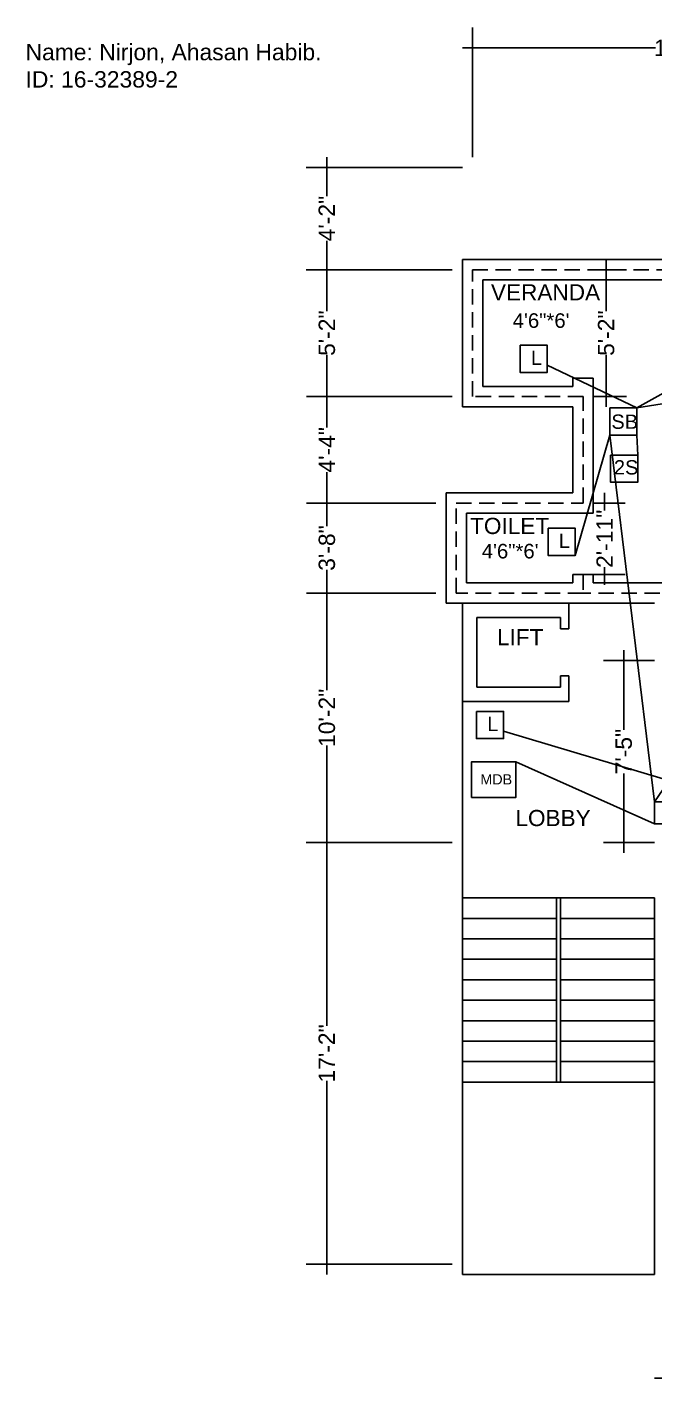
# Model space of a CAD drawing. Header units: inches. Extents: x 33954 to 37592, y 12806 to 13749.
# Drawn here: x 36854 to 37161, y 13079 to 13749 of the extents above; entities that cross this region are included whole.
import ezdxf

# ---------------------------------------------------------------- set-up
doc = ezdxf.new("R2010")
doc.units = ezdxf.units.IN
doc.header["$MEASUREMENT"] = 0
doc.linetypes.add('DASHED', pattern=[0.75, 0.5, -0.25])
doc.styles.get("Standard").update_dxf_attribs({"font": 'arial.ttf'})
doc.dimstyles.get("Standard").update_dxf_attribs({"dimtxt": 8, "dimasz": 0.18, "dimexe": 10, "dimexo": 5, "dimgap": 0.09, "dimtad": 0, "dimtoh": 1, "dimdec": 0, "dimzin": 0, "dimdsep": 46, "dimlunit": 4, "dimtxsty": 'Standard', "dimblk": 'ARCHTICK', "dimcen": 0.09, "dimdle": 5, "dimadec": 0, "dimazin": 0, "dimtfac": 1, "dimtdec": 0, "dimtix": 1, "dimtofl": 0, "dimtmove": 0, "dimatfit": 0, "dimldrblk": 'ARCHTICK', "dimfxl": 1, "dimtolj": 1, "dimtzin": 0, "dimarcsym": 0})

# ---------------------------------------------------------------- blocks, each defined once
blk = doc.blocks.new('_ArchTick')
at = {"color": 0, "linetype": 'ByBlock', "const_width": 0.15}
blk.add_lwpolyline([(-0.5, -0.5), (0.5, 0.5)], dxfattribs=at)
blk = doc.blocks.new('*D5')
at = {"color": 0, "lineweight": -2, "transparency": 16777216}
for p, q in [((37053.72, 13516.78), (36990.49, 13516.78)), ((37000.49, 13521.78), (37000.49, 13505.5)), ((37000.49, 13467.78), (37000.49, 13484.06)), ((37053.72, 13472.78), (36990.49, 13472.78))]:
    blk.add_line(p, q, dxfattribs=at)
at = {"layer": 'Defpoints', "color": 0, "transparency": 16777216}
for p in [(37058.72, 13516.78), (37000.49, 13472.78), (37058.72, 13472.78)]:
    blk.add_point(p, dxfattribs=at)
at = {"color": 0, "lineweight": -2, "transparency": 16777216, "xscale": 0.18, "yscale": 0.18, "zscale": 0.18}
for p, rotation in [((37000.49, 13516.78), 90), ((37000.49, 13472.78), 270)]:
    blk.add_blockref('_ArchTick', p, dxfattribs=dict(at, rotation=rotation))
at = {"color": 0, "transparency": 16777216, "insert": (37000.49, 13494.78), "char_height": 8, "attachment_point": 5, "rotation": 90}
blk.add_mtext('\\A1;3\'-8"', dxfattribs=at)
blk = doc.blocks.new('*D6')
at = {"color": 0, "lineweight": -2, "transparency": 16777216}
for p, q in [((37000.49, 13573.78), (37000.49, 13553.67)), ((37061.72, 13568.78), (36990.49, 13568.78)), ((37000.49, 13511.78), (37000.49, 13531.9)), ((37053.72, 13516.78), (36990.49, 13516.78))]:
    blk.add_line(p, q, dxfattribs=at)
at = {"layer": 'Defpoints', "color": 0, "transparency": 16777216}
for p in [(37066.72, 13568.78), (37000.49, 13516.78), (37058.72, 13516.78)]:
    blk.add_point(p, dxfattribs=at)
at = {"color": 0, "lineweight": -2, "transparency": 16777216, "xscale": 0.18, "yscale": 0.18, "zscale": 0.18}
for p, rotation in [((37000.49, 13568.78), 90), ((37000.49, 13516.78), 270)]:
    blk.add_blockref('_ArchTick', p, dxfattribs=dict(at, rotation=rotation))
at = {"color": 0, "transparency": 16777216, "insert": (37000.49, 13542.78), "char_height": 8, "attachment_point": 5, "rotation": 90}
blk.add_mtext('\\A1;4\'-4"', dxfattribs=at)
blk = doc.blocks.new('*D7')
at = {"color": 0, "lineweight": -2, "transparency": 16777216}
for p, q in [((37061.72, 13630.78), (36990.49, 13630.78)), ((37000.49, 13635.78), (37000.49, 13610.51)), ((37000.49, 13563.78), (37000.49, 13589.06)), ((37061.72, 13568.78), (36990.49, 13568.78))]:
    blk.add_line(p, q, dxfattribs=at)
at = {"layer": 'Defpoints', "color": 0, "transparency": 16777216}
for p in [(37000.49, 13630.78), (37066.72, 13630.78), (37066.72, 13568.78)]:
    blk.add_point(p, dxfattribs=at)
at = {"color": 0, "lineweight": -2, "transparency": 16777216, "xscale": 0.18, "yscale": 0.18, "zscale": 0.18}
for p, rotation in [((37000.49, 13630.78), 90), ((37000.49, 13568.78), 270)]:
    blk.add_blockref('_ArchTick', p, dxfattribs=dict(at, rotation=rotation))
at = {"color": 0, "transparency": 16777216, "insert": (37000.49, 13599.78), "char_height": 8, "attachment_point": 5, "rotation": 90}
blk.add_mtext('\\A1;5\'-2"', dxfattribs=at)
blk = doc.blocks.new('*D8')
at = {"color": 0, "lineweight": -2, "transparency": 16777216}
for p, q in [((37000.4, 13685.78), (37000.4, 13666.67)), ((37066.72, 13680.78), (36990.4, 13680.78)), ((37000.4, 13625.78), (37000.4, 13644.9)), ((37061.72, 13630.78), (36990.4, 13630.78))]:
    blk.add_line(p, q, dxfattribs=at)
at = {"layer": 'Defpoints', "color": 0, "transparency": 16777216}
for p in [(37000.4, 13680.78), (37071.72, 13680.78), (37066.72, 13630.78)]:
    blk.add_point(p, dxfattribs=at)
at = {"color": 0, "lineweight": -2, "transparency": 16777216, "xscale": 0.18, "yscale": 0.18, "zscale": 0.18}
for p, rotation in [((37000.4, 13680.78), 90), ((37000.4, 13630.78), 270)]:
    blk.add_blockref('_ArchTick', p, dxfattribs=dict(at, rotation=rotation))
at = {"color": 0, "transparency": 16777216, "insert": (37000.4, 13655.78), "char_height": 8, "attachment_point": 5, "rotation": 90}
blk.add_mtext('\\A1;4\'-2"', dxfattribs=at)
blk = doc.blocks.new('*D9')
at = {"color": 0, "lineweight": -2, "transparency": 16777216}
for p, q in [((37000.49, 13477.78), (37000.49, 13425.24)), ((37053.72, 13472.78), (36990.49, 13472.78)), ((37000.49, 13345.78), (37000.49, 13398.33)), ((37061.72, 13350.78), (36990.49, 13350.78))]:
    blk.add_line(p, q, dxfattribs=at)
at = {"layer": 'Defpoints', "color": 0, "transparency": 16777216}
for p in [(37058.72, 13472.78), (37000.49, 13350.78), (37066.72, 13350.78)]:
    blk.add_point(p, dxfattribs=at)
at = {"color": 0, "lineweight": -2, "transparency": 16777216, "xscale": 0.18, "yscale": 0.18, "zscale": 0.18}
for p, rotation in [((37000.49, 13472.78), 90), ((37000.49, 13350.78), 270)]:
    blk.add_blockref('_ArchTick', p, dxfattribs=dict(at, rotation=rotation))
at = {"color": 0, "transparency": 16777216, "insert": (37000.49, 13411.78), "char_height": 8, "attachment_point": 5, "rotation": 90}
blk.add_mtext('\\A1;10\'-2"', dxfattribs=at)
blk = doc.blocks.new('*D10')
at = {"color": 0, "lineweight": -2, "transparency": 16777216}
for p, q in [((37000.4, 13355.78), (37000.4, 13261.24)), ((37061.72, 13350.78), (36990.4, 13350.78)), ((37000.4, 13139.78), (37000.4, 13234.33)), ((37061.72, 13144.78), (36990.4, 13144.78))]:
    blk.add_line(p, q, dxfattribs=at)
at = {"layer": 'Defpoints', "color": 0, "transparency": 16777216}
for p in [(37066.72, 13350.78), (37000.4, 13144.78), (37066.72, 13144.78)]:
    blk.add_point(p, dxfattribs=at)
at = {"color": 0, "lineweight": -2, "transparency": 16777216, "xscale": 0.18, "yscale": 0.18, "zscale": 0.18}
for p, rotation in [((37000.4, 13350.78), 90), ((37000.4, 13144.78), 270)]:
    blk.add_blockref('_ArchTick', p, dxfattribs=dict(at, rotation=rotation))
at = {"color": 0, "transparency": 16777216, "insert": (37000.4, 13247.78), "char_height": 8, "attachment_point": 5, "rotation": 90}
blk.add_mtext('\\A1;17\'-2"', dxfattribs=at)
blk = doc.blocks.new('*D11')
at = {"color": 0, "lineweight": -2, "transparency": 16777216}
for p, q in [((37165.72, 13134.78), (37165.72, 13079.1)), ((37371.72, 13134.78), (37371.72, 13079.1)), ((37160.72, 13089.1), (37255.26, 13089.1)), ((37376.72, 13089.1), (37282.17, 13089.1))]:
    blk.add_line(p, q, dxfattribs=at)
at = {"layer": 'Defpoints', "color": 0, "transparency": 16777216}
for p in [(37165.72, 13139.78), (37371.72, 13139.78), (37371.72, 13089.1)]:
    blk.add_point(p, dxfattribs=at)
at = {"color": 0, "lineweight": -2, "transparency": 16777216, "xscale": 0.18, "yscale": 0.18, "zscale": 0.18, "rotation": 180}
blk.add_blockref('_ArchTick', (37165.72, 13089.1), dxfattribs=at)
at = {"color": 0, "lineweight": -2, "transparency": 16777216, "xscale": 0.18, "yscale": 0.18, "zscale": 0.18}
blk.add_blockref('_ArchTick', (37371.72, 13089.1), dxfattribs=at)
at = {"color": 0, "transparency": 16777216, "insert": (37268.72, 13089.1), "char_height": 8, "attachment_point": 5}
blk.add_mtext('\\A1;17\'-2"', dxfattribs=at)
blk = doc.blocks.new('*D17')
at = {"color": 0, "lineweight": -2, "transparency": 16777216}
for p, q in [((37071.72, 13685.78), (37071.72, 13749.2)), ((37263.72, 13690.78), (37263.72, 13749.2)), ((37066.72, 13739.2), (37161.21, 13739.2)), ((37268.72, 13739.2), (37174.22, 13739.2))]:
    blk.add_line(p, q, dxfattribs=at)
at = {"layer": 'Defpoints', "color": 0, "transparency": 16777216}
for p in [(37263.72, 13739.2), (37263.72, 13685.78), (37071.72, 13680.78)]:
    blk.add_point(p, dxfattribs=at)
at = {"color": 0, "lineweight": -2, "transparency": 16777216, "xscale": 0.18, "yscale": 0.18, "zscale": 0.18, "rotation": 180}
blk.add_blockref('_ArchTick', (37071.72, 13739.2), dxfattribs=at)
at = {"color": 0, "lineweight": -2, "transparency": 16777216, "xscale": 0.18, "yscale": 0.18, "zscale": 0.18}
blk.add_blockref('_ArchTick', (37263.72, 13739.2), dxfattribs=at)
at = {"color": 0, "transparency": 16777216, "insert": (37167.72, 13739.2), "char_height": 8, "attachment_point": 5}
blk.add_mtext("\\A1;16'", dxfattribs=at)
blk = doc.blocks.new('*D34')
at = {"color": 0, "lineweight": -2}
for p, q in [((37145.65, 13444.78), (37145.65, 13405.97)), ((37160.72, 13439.78), (37135.65, 13439.78)), ((37145.65, 13345.78), (37145.65, 13384.59)), ((37160.72, 13350.78), (37135.65, 13350.78))]:
    blk.add_line(p, q, dxfattribs=at)
at = {"layer": 'Defpoints', "color": 0}
for p in [(37145.65, 13439.78), (37165.72, 13439.78), (37165.72, 13350.78)]:
    blk.add_point(p, dxfattribs=at)
at = {"color": 0, "lineweight": -2, "xscale": 0.18, "yscale": 0.18, "zscale": 0.18}
for p, rotation in [((37145.65, 13439.78), 90), ((37145.65, 13350.78), 270)]:
    blk.add_blockref('_ArchTick', p, dxfattribs=dict(at, rotation=rotation))
at = {"color": 0, "insert": (37145.65, 13395.28), "char_height": 8, "attachment_point": 5, "rotation": 90}
blk.add_mtext('\\A1;7\'-5"', dxfattribs=at)
blk = doc.blocks.new('*D35')
at = {"color": 0, "lineweight": -2}
for p, q in [((37130.72, 13516.78), (37146.29, 13516.78)), ((37136.29, 13521.78), (37136.29, 13513.18)), ((37136.29, 13476.78), (37136.29, 13485.39)), ((37130.72, 13481.78), (37146.29, 13481.78))]:
    blk.add_line(p, q, dxfattribs=at)
at = {"layer": 'Defpoints', "color": 0}
for p in [(37125.72, 13516.78), (37136.29, 13516.78), (37125.72, 13481.78)]:
    blk.add_point(p, dxfattribs=at)
at = {"color": 0, "lineweight": -2, "xscale": 0.18, "yscale": 0.18, "zscale": 0.18}
for p, rotation in [((37136.29, 13516.78), 90), ((37136.29, 13481.78), 270)]:
    blk.add_blockref('_ArchTick', p, dxfattribs=dict(at, rotation=rotation))
at = {"color": 0, "insert": (37136.29, 13499.28), "char_height": 8, "attachment_point": 5, "rotation": 90}
blk.add_mtext('\\A1;2\'-11"', dxfattribs=at)
blk = doc.blocks.new('*D36')
at = {"color": 0, "lineweight": -2}
for p, q in [((37130.72, 13630.78), (37147.05, 13630.78)), ((37137.05, 13635.78), (37137.05, 13610.51)), ((37137.05, 13563.78), (37137.05, 13589.06)), ((37130.72, 13568.78), (37147.05, 13568.78))]:
    blk.add_line(p, q, dxfattribs=at)
at = {"layer": 'Defpoints', "color": 0}
for p in [(37125.72, 13630.78), (37137.05, 13630.78), (37125.72, 13568.78)]:
    blk.add_point(p, dxfattribs=at)
at = {"color": 0, "lineweight": -2, "xscale": 0.18, "yscale": 0.18, "zscale": 0.18}
for p, rotation in [((37137.05, 13630.78), 90), ((37137.05, 13568.78), 270)]:
    blk.add_blockref('_ArchTick', p, dxfattribs=dict(at, rotation=rotation))
at = {"color": 0, "insert": (37137.05, 13599.78), "char_height": 8, "attachment_point": 5, "rotation": 90}
blk.add_mtext('\\A1;5\'-2"', dxfattribs=at)

msp = doc.modelspace()

# ---------------------------------------------------------------- linework, layer by layer
for p, q in [((37066.72, 13563.78), (37066.72, 13635.78)), ((37066.72, 13635.78), (37120.72, 13635.78)), ((37258.72, 13635.78), (37120.72, 13635.78)), ((37278.72, 13625.78), (37076.72, 13625.78)), ((37076.72, 13573.78), (37076.72, 13625.78)), ((37130.72, 13577.78), (37120.72, 13577.78)), ((37120.72, 13573.78), (37120.72, 13577.78)), ((37130.72, 13577.78), (37130.72, 13511.78)), ((37120.72, 13573.78), (37076.72, 13573.78)), ((37120.72, 13563.78), (37066.72, 13563.78)), ((37120.72, 13521.78), (37120.72, 13563.78)), ((37058.72, 13521.78), (37058.72, 13467.78)), ((37120.72, 13521.78), (37058.72, 13521.78)), ((37068.72, 13511.78), (37068.72, 13477.78)), ((37130.72, 13511.78), (37068.72, 13511.78)), ((37068.72, 13477.78), (37120.72, 13477.78)), ((37120.72, 13481.78), (37120.72, 13477.78)), ((37130.72, 13481.78), (37120.72, 13481.78)), ((37130.72, 13481.78), (37130.72, 13477.78)), ((37130.72, 13477.78), (37230.72, 13477.78)), ((37058.72, 13467.78), (37160.72, 13467.78)), ((37066.72, 13467.78), (37066.72, 13323.78)), ((37066.72, 13323.78), (37066.72, 13139.78)), ((37160.72, 13139.78), (37160.72, 13323.78)), ((37160.72, 13233.78), (37066.72, 13233.78)), ((37066.72, 13139.78), (37160.72, 13139.78))]:
    msp.add_line(p, q)
at = {"linetype": 'DASHED', "ltscale": 15}
for p, q in [((37071.72, 13568.78), (37071.72, 13630.78)), ((37071.72, 13630.78), (37324.72, 13630.78)), ((37125.72, 13568.78), (37071.72, 13568.78)), ((37125.72, 13516.78), (37125.72, 13568.78)), ((37063.72, 13472.78), (37063.72, 13516.78)), ((37063.72, 13516.78), (37125.72, 13516.78)), ((37125.72, 13481.78), (37125.72, 13472.78)), ((37125.72, 13472.78), (37063.72, 13472.78)), ((37230.72, 13472.78), (37125.72, 13472.78))]:
    msp.add_line(p, q, dxfattribs=at)
at = {"color": 4}
for p, q in [((37152.03, 13563.22), (37246.61, 13616.29)), ((37108.24, 13584.22), (37152.03, 13563.22)), ((37246.61, 13578.18), (37152.03, 13563.22)), ((37121.88, 13491.15), (37138.76, 13549.95)), ((37152.48, 13540.2), (37152.03, 13549.95)), ((37086.9, 13405.3), (37218.72, 13365.81))]:
    msp.add_line(p, q, dxfattribs=at)
at = {"color": 6}
for p, q in [((37160.62, 13370.67), (37322.15, 13608.72)), ((37138.76, 13549.95), (37160.62, 13370.67))]:
    msp.add_line(p, q, dxfattribs=at)
at = {"ltscale": 3}
for p, q in [((37066.72, 13419.78), (37066.72, 13467.78)), ((37118.72, 13455.25), (37118.72, 13467.78)), ((37073.72, 13460.78), (37114.72, 13460.78)), ((37073.72, 13460.78), (37073.72, 13426.78)), ((37114.72, 13455.25), (37114.72, 13460.78)), ((37118.72, 13455.25), (37114.72, 13455.25)), ((37114.72, 13426.78), (37114.72, 13432.32)), ((37118.72, 13432.32), (37114.72, 13432.32)), ((37118.72, 13419.78), (37118.72, 13432.32)), ((37073.72, 13426.78), (37114.72, 13426.78)), ((37118.72, 13419.78), (37066.72, 13419.78))]:
    msp.add_line(p, q, dxfattribs=at)
at = {"color": 1}
msp.add_line((37092.91, 13390.26), (37160.62, 13359.96), dxfattribs=at)
for points in [[(37094.97, 13593.88), (37108.24, 13593.88), (37108.24, 13580.61), (37094.97, 13580.61)], [(37138.76, 13563.22), (37152.03, 13563.22), (37152.03, 13549.95), (37138.76, 13549.95)], [(37139.21, 13540.2), (37152.48, 13540.2), (37152.48, 13526.93), (37139.21, 13526.93)], [(37108.6, 13504.41), (37121.88, 13504.41), (37121.88, 13491.15), (37108.6, 13491.15)], [(37073.62, 13414.95), (37086.9, 13414.95), (37086.9, 13401.68), (37073.62, 13401.68)], [(37071.15, 13372.86), (37092.91, 13372.86), (37092.91, 13390.26), (37071.15, 13390.26)], [(37160.62, 13370.67), (37188.49, 13370.67), (37188.49, 13359.96), (37160.62, 13359.96)]]:
    msp.add_lwpolyline(points, close=True)
for points in [[(37160.72, 13323.78), (37066.72, 13323.78)], [(37112.72, 13323.78), (37112.72, 13233.78)], [(37114.72, 13323.78), (37114.72, 13233.78)], [(37112.72, 13313.78), (37066.72, 13313.78)], [(37160.72, 13313.78), (37114.72, 13313.78)], [(37112.72, 13303.78), (37066.72, 13303.78)], [(37160.72, 13303.78), (37114.72, 13303.78)], [(37112.72, 13293.78), (37066.72, 13293.78)], [(37160.72, 13293.78), (37114.72, 13293.78)], [(37112.72, 13283.78), (37066.72, 13283.78)], [(37160.72, 13283.78), (37114.72, 13283.78)], [(37112.72, 13273.78), (37066.72, 13273.78)], [(37160.72, 13273.78), (37114.72, 13273.78)], [(37112.72, 13263.78), (37066.72, 13263.78)], [(37160.72, 13263.78), (37114.72, 13263.78)], [(37112.72, 13253.78), (37066.72, 13253.78)], [(37160.72, 13253.78), (37114.72, 13253.78)], [(37112.72, 13243.78), (37066.72, 13243.78)], [(37160.72, 13243.78), (37114.72, 13243.78)]]:
    msp.add_lwpolyline(points)

# ---------------------------------------------------------------- texts
for s, p in [('VERANDA', (37080.68, 13615.8)), ('TOILET', (37070.49, 13501.62)), ('LIFT', (37083.66, 13447.25)), ('LOBBY', (37092.65, 13358.87))]:
    msp.add_text(s, height=7.907).set_placement(p)
for p in [(37091.34, 13602.38), (37076.2, 13489.7)]:
    msp.add_text('4\'6"*6\'', height=7.117, rotation=360).set_placement(p)
at = {"attachment_point": 1}
for s, insert, char_height, width in [('Name: Nirjon, Ahasan Habib.\\PID: 16-32389-2', (36853.11, 13741.16), 8, 195.7177), ('L', (37100.21, 13591.22), 7, 9.5361), ('SB', (37139.59, 13560.03), 7, 9.5361), ('2S', (37140.83, 13537.71), 7, 9.5361), ('L', (37113.85, 13501.76), 7, 9.5361), ('L', (37078.87, 13412.3), 7, 9.5361), ('MDB', (37075.54, 13384.22), 5, 11.7233)]:
    msp.add_mtext(s, dxfattribs=dict(at, insert=insert, char_height=char_height, width=width))

# ---------------------------------------------------------------- dimensions: what is measured, and where the dimension line sits
for base, p1, p2, picture, middle in [((37263.72, 13739.2), (37071.72, 13680.78), (37263.72, 13685.78), '*D17', (37167.72, 13739.2)), ((37371.72, 13089.1), (37165.72, 13139.78), (37371.72, 13139.78), '*D11', (37268.72, 13089.1))]:
    dim = msp.add_linear_dim(base=base, p1=p1, p2=p2, dimstyle='Standard')
    dim.commit()
    dim.dimension.update_dxf_attribs({"geometry": picture, "text_midpoint": middle})
for base, p1, p2, picture, middle in [((37000.4, 13680.78), (37066.72, 13630.78), (37071.72, 13680.78), '*D8', (37000.4, 13655.78)), ((37000.49, 13630.78), (37066.72, 13568.78), (37066.72, 13630.78), '*D7', (37000.49, 13599.78)), ((37137.05, 13630.78), (37125.72, 13568.78), (37125.72, 13630.78), '*D36', (37137.05, 13599.78)), ((37000.49, 13516.78), (37066.72, 13568.78), (37058.72, 13516.78), '*D6', (37000.49, 13542.78)), ((37000.49, 13472.78), (37058.72, 13516.78), (37058.72, 13472.78), '*D5', (37000.49, 13494.78)), ((37136.29, 13516.78), (37125.72, 13481.78), (37125.72, 13516.78), '*D35', (37136.29, 13499.28)), ((37000.49, 13350.78), (37058.72, 13472.78), (37066.72, 13350.78), '*D9', (37000.49, 13411.78)), ((37145.65, 13439.78), (37165.72, 13350.78), (37165.72, 13439.78), '*D34', (37145.65, 13395.28)), ((37000.4, 13144.78), (37066.72, 13350.78), (37066.72, 13144.78), '*D10', (37000.4, 13247.78))]:
    dim = msp.add_linear_dim(base=base, p1=p1, p2=p2, angle=90, dimstyle='Standard')
    dim.commit()
    dim.dimension.update_dxf_attribs({"geometry": picture, "text_midpoint": middle})

doc.saveas('drawing.dxf')
